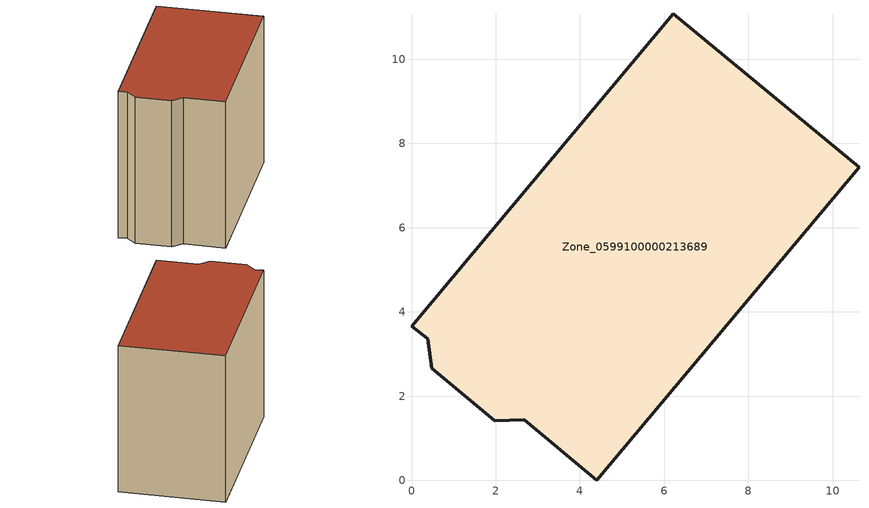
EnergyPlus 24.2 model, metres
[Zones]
Zone_0599100000213689
 floor ground (C_G): 2.68,1.44 1.98,1.42 0.48,2.66 0.38,3.36 0,3.66 6.22,11.08 10.62,7.43 4.4,0 z0
 wall outside (C_F): 1.98,1.42 2.68,1.44 4.4,0 10.62,7.43 6.22,11.08 0,3.66 0.38,3.36 0.48,2.66 1.98,1.42 z0:8.63
 roof outside (C_R): 4.4,0 10.62,7.43 6.22,11.08 0,3.66 0.38,3.36 0.48,2.66 1.98,1.42 2.68,1.44 z8.63
[BUILDING]
Pand.0599100000213689: North Axis=0; Terrain=City; Loads Convergence Tolerance Value=0.04; Temperature Convergence Tolerance Value=0.4; Solar Distribution=FullExterior; Maximum Number of Warmup Days=25; Minimum Number of Warmup Days=1
[Site:Location]
Rotterdam.The.Hague.AP_ZH_NLD Design_Conditions: Latitude=51.96; Longitude=4.45; Time Zone=1; Elevation=-4.5
[SITE:GROUNDTEMPERATURE:BUILDINGSURFACE]
18, 18, 18, 18, 18, 18, 18, 18, 18, 18, 18, 18
[MATERIAL] Thermal Absorptance=0.9; Solar Absorptance=0.7; Visible Absorptance=0.7
Name | Roughness | Thickness | Conductivity | Density | Specific Heat
G.TI.1946 | MediumSmooth | 0.15 | 1 | 540 | 1210
F.TI.1946 | Rough | 0.3 | 0.857143 | 1920 | 840
R.TI.1946 | MediumRough | 0.2 | 0.1 | 1500 | 1000
[CONSTRUCTION]
C_G: G.TI.1946
C_F: F.TI.1946
C_R: R.TI.1946
[ZONE]
Zone_0599100000213689: Type=1; Multiplier=1; Ceiling Height=Autocalculate; Volume=Autocalculate; Floor Area=autocalculate; Part of Total Floor Area=Yes
[ZONEINFILTRATION:DESIGNFLOWRATE]
Infil_Zone_0599100000213689: Zone or ZoneList or Space or SpaceList=Zone_0599100000213689; Schedule=AlwaysOn; Design Flow Rate Calculation Method=Flow/Area; Flow Rate per Floor Area=0.003; Constant Term Coefficient=1; Temperature Term Coefficient=0; Velocity Term Coefficient=0; Velocity Squared Term Coefficient=0
[HVACTEMPLATE:ZONE:IDEALLOADSAIRSYSTEM]
Zone_0599100000213689: Maximum Heating Supply Air Temperature=50; Minimum Cooling Supply Air Temperature=13; Maximum Heating Supply Air Humidity Ratio=0.0156; Minimum Cooling Supply Air Humidity Ratio=0.0077; Heating Limit=NoLimit; Cooling Limit=NoLimit; Dehumidification Control Type=ConstantSensibleHeatRatio; Cooling Sensible Heat Ratio=0.7; Dehumidification Setpoint=60; Humidification Control Type=None; Humidification Setpoint=30; Outdoor Air Method=None; Outdoor Air Flow Rate per Person=0.00944; Outdoor Air Flow Rate per Zone Floor Area=0; Outdoor Air Flow Rate per Zone=0; Demand Controlled Ventilation Type=None; Outdoor Air Economizer Type=NoEconomizer; Heat Recovery Type=None; Sensible Heat Recovery Effectiveness=0.7; Latent Heat Recovery Effectiveness=0.65
[ZONECONTROL:THERMOSTAT]
ThermostatControl_Zone_0599100000213689: Zone or ZoneList=Zone_0599100000213689; Control Type Schedule=DualSetpointControlType; Control 1=Thermostat_Zone_0599100000213689; Temperature Difference Between Cutout And Setpoint=0
[THERMOSTATSETPOINT:DUALSETPOINT]
Thermostat_Zone_0599100000213689: Heating Setpoint Temperature Schedule=HeatingSetpoint_Zone_0599100000213689; Cooling Setpoint Temperature Schedule=CoolingSetpoint_Zone_0599100000213689
[SCHEDULE:COMPACT]
HeatingSetpoint_Zone_0599100000213689: Through: 12/31, For: AllDays, Until: 24:00, 21
CoolingSetpoint_Zone_0599100000213689: Through: 12/31, For: AllDays, Until: 24:00, 24
DualSetpointControlType: Through: 12/31, For: AllDays, Until: 24:00, 4
AlwaysOn: Through: 12/31, For: AllDays, Until: 24:00, 1
